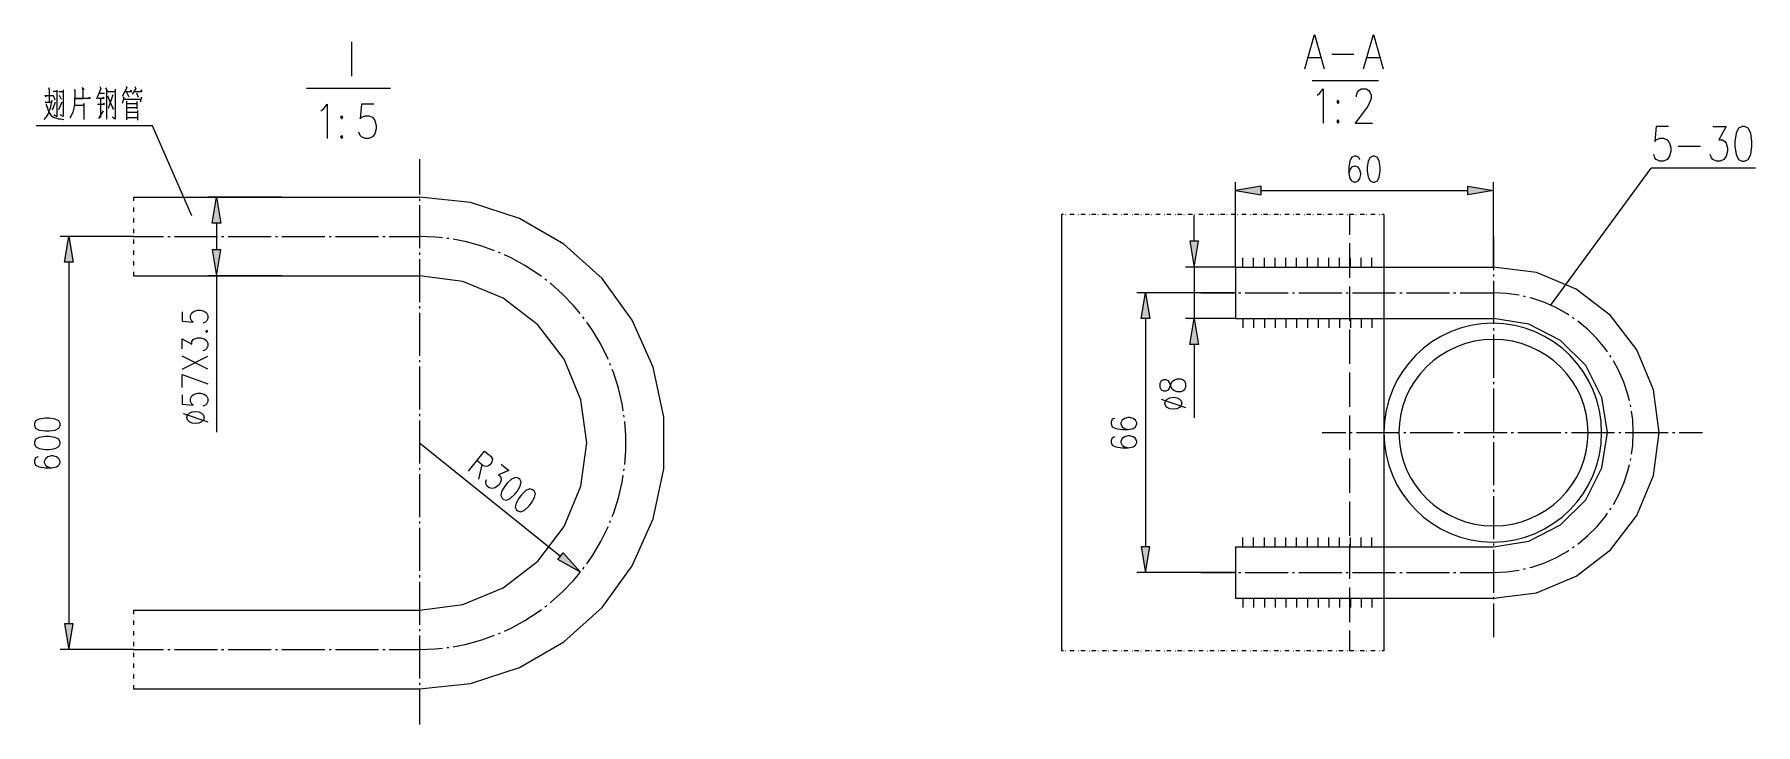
# Model space of a CAD drawing. Header units: millimetres. Extents: x 0 to 829, y 0 to 586.
# Drawn here: x 205.5 to 402.8, y 336 to 415.1 of the extents above; entities that cross this region are included whole.
import ezdxf

# ---------------------------------------------------------------- set-up
doc = ezdxf.new("R2010")
doc.units = ezdxf.units.MM

msp = doc.modelspace()

# ---------------------------------------------------------------- hatches: boundary and pattern name
h = msp.add_hatch(color=0)
h.dxf.hatch_style = 2
h.paths.add_polyline_path([(346.156139, 397.707556), (343.196333, 397.213667), (346.156139, 396.719778)])
h = msp.add_hatch(color=0)
h.dxf.hatch_style = 2
h.paths.add_polyline_path([(369.816944, 397.707556), (372.77675, 397.213667), (369.816944, 396.719778)])
h = msp.add_hatch(color=0)
h.dxf.hatch_style = 2
h.paths.add_polyline_path([(225.880083, 393.505972), (226.370444, 396.46225), (226.864333, 393.505972)])
h = msp.add_hatch(color=0)
h.dxf.hatch_style = 2
h.paths.add_polyline_path([(208.957333, 389.008056), (209.451222, 391.967861), (209.941583, 389.008056)])
h = msp.add_hatch(color=0)
h.dxf.hatch_style = 2
h.paths.add_polyline_path([(337.975222, 391.424583), (338.469111, 388.464778), (338.959472, 391.424583)])
h = msp.add_hatch(color=0)
h.dxf.hatch_style = 2
h.paths.add_polyline_path([(225.880083, 390.42975), (226.370444, 387.469944), (226.864333, 390.42975)])
h = msp.add_hatch(color=0)
h.dxf.hatch_style = 2
h.paths.add_polyline_path([(332.380167, 382.552222), (332.874056, 385.5085), (333.364417, 382.552222)])
h = msp.add_hatch(color=0)
h.dxf.hatch_style = 2
h.paths.add_polyline_path([(337.975222, 379.592417), (338.469111, 382.552222), (338.959472, 379.592417)])
h = msp.add_hatch(color=0)
h.dxf.hatch_style = 2
h.paths.add_polyline_path([(266.110861, 355.737583), (268.111111, 353.500972), (265.4935, 354.968528)])
h = msp.add_hatch(color=0)
h.dxf.hatch_style = 2
h.paths.add_polyline_path([(332.380167, 356.4255), (332.874056, 353.465694), (333.364417, 356.4255)])
h = msp.add_hatch(color=0)
h.dxf.hatch_style = 2
h.paths.add_polyline_path([(208.957333, 347.599), (209.451222, 344.642722), (209.941583, 347.599)])

# ---------------------------------------------------------------- linework, layer by layer
at = {"color": 0, "lineweight": 0}
for points in [[(351.130306, 411.1625), (352.255667, 415.106556), (353.381028, 411.1625)], [(357.889528, 411.1625), (359.014889, 415.106556), (360.143778, 411.1625)], [(241.913833, 410.312306), (241.913833, 414.256361)], [(351.550111, 412.478361), (352.961222, 412.478361)], [(354.227694, 412.852306), (356.764167, 412.852306)], [(358.312861, 412.478361), (359.720444, 412.478361)], [(207.108778, 409.024667), (207.196972, 408.788306), (207.196972, 407.370139)], [(207.641472, 408.59075), (208.085972, 408.59075)], [(208.085972, 408.710694), (208.085972, 405.673278), (207.729667, 405.909639)], [(208.290583, 408.551944), (208.823278, 408.551944)], [(208.795056, 408.7495), (208.795056, 405.712083), (208.4705, 405.909639)], [(210.065056, 408.788306), (210.156778, 408.671889), (210.096806, 407.133778), (210.036833, 406.661056), (209.916889, 406.188333), (209.77225, 405.870833), (209.564111, 405.514528)], [(211.723111, 407.804056), (211.839528, 407.920472), (211.8995, 407.76525), (210.156778, 407.76525), (211.102222, 407.76525), (211.102222, 408.869444), (210.982278, 409.024667), (211.218639, 408.788306)], [(212.993111, 409.144611), (213.113056, 408.90825), (212.640333, 407.684111)], [(213.64575, 408.985861), (213.762167, 408.788306), (213.762167, 405.398111)], [(213.793917, 408.710694), (213.793917, 408.551944), (214.739361, 408.551944)], [(214.767583, 408.830639), (214.767583, 405.398111), (214.414806, 405.634472)], [(216.012889, 409.183417), (216.101083, 408.985861), (215.568389, 408.001611)], [(215.864722, 408.551944), (216.690222, 408.551944), (216.573806, 408.710694), (216.485611, 408.551944)], [(216.069333, 408.513139), (216.337444, 407.962806)], [(217.018306, 409.144611), (217.134722, 408.90825), (216.721972, 408.276778)], [(216.930111, 408.551944), (217.815583, 408.551944), (217.787361, 408.7495), (217.667417, 408.551944)], [(236.699778, 408.961167), (246.323556, 408.961167)], [(352.005194, 409.846639), (359.575806, 409.846639)], [(352.552, 408.139194), (352.834222, 408.326167), (353.257556, 408.890611), (353.257556, 404.946556)], [(357.0605, 407.952222), (357.0605, 408.139194), (357.201611, 408.513139), (357.339194, 408.703639), (357.621417, 408.890611), (358.185861, 408.890611), (358.468083, 408.703639), (358.609194, 408.513139), (358.750306, 408.139194), (358.750306, 407.761722), (358.609194, 407.387778), (358.326972, 406.823333), (356.919389, 404.946556), (358.891417, 404.946556)], [(207.521528, 407.567694), (207.405111, 407.052639), (207.345139, 406.777472), (207.285167, 406.541111), (207.16875, 406.227139), (207.048806, 405.948444), (206.872417, 405.673278), (206.576083, 405.359306)], [(206.696028, 408.118028), (207.61325, 408.118028)], [(206.696028, 408.118028), (206.812444, 407.962806)], [(206.752472, 407.331333), (207.465083, 407.331333)], [(206.844194, 407.172583), (206.900639, 406.897417), (206.988833, 406.699861), (207.048806, 406.502306), (207.137, 406.30475), (207.256944, 406.068389), (207.405111, 405.870833), (207.5815, 405.712083), (207.789639, 405.595667), (208.054222, 405.514528), (208.262361, 405.436917), (208.498722, 405.436917), (208.88325, 405.359306)], [(207.5815, 406.4635), (207.906056, 407.331333)], [(207.669694, 408.156833), (207.849611, 407.6065)], [(208.290583, 406.502306), (208.675111, 407.370139)], [(208.350556, 408.156833), (208.558694, 407.684111)], [(210.185, 407.013833), (211.162194, 407.013833), (211.162194, 407.211389), (211.162194, 405.359306)], [(212.728528, 407.133778), (213.557556, 407.133778), (213.469361, 407.250194), (213.377639, 407.133778)], [(212.816722, 407.804056), (213.497583, 407.804056), (213.377639, 407.920472), (213.321194, 407.76525)], [(212.964889, 408.396722), (213.525806, 408.396722)], [(213.084833, 407.76525), (213.084833, 405.595667)], [(213.882111, 408.079222), (214.531222, 406.541111), (214.591194, 406.618722), (214.443028, 406.816278)], [(214.503, 408.199167), (213.970306, 406.618722)], [(215.684806, 407.962806), (215.744778, 407.842861), (215.568389, 407.211389)], [(215.716556, 407.684111), (217.755611, 407.684111)], [(216.069333, 407.44775), (216.069333, 405.3205)], [(216.101083, 406.738667), (217.254667, 406.738667)], [(216.129306, 407.211389), (217.254667, 407.211389)], [(217.194694, 408.435528), (217.402833, 407.920472)], [(217.254667, 407.408944), (217.254667, 406.579917)], [(217.787361, 407.920472), (217.639194, 407.331333)], [(238.34725, 406.364722), (238.629472, 406.551694), (239.049278, 407.116139), (239.049278, 403.172083)], [(244.404444, 407.116139), (242.993333, 407.116139), (242.852222, 405.422806), (242.993333, 405.613306), (243.416667, 405.800278), (243.84, 405.800278), (244.263333, 405.613306), (244.542028, 405.235833), (244.683139, 404.674917), (244.683139, 404.297444), (244.542028, 403.733), (244.263333, 403.359056), (243.84, 403.172083), (243.416667, 403.172083), (242.993333, 403.359056), (242.852222, 403.546028), (242.711111, 403.9235)], [(219.057361, 404.632583), (205.704722, 404.632583)], [(212.904917, 405.475722), (213.437611, 406.343556)], [(216.069333, 405.595667), (217.282889, 405.595667)], [(216.101083, 406.188333), (217.282889, 406.188333)], [(217.342861, 406.382361), (217.342861, 405.278167)], [(223.541167, 394.338528), (219.057361, 404.632583)], [(392.828639, 404.544389), (391.421056, 404.544389), (391.279944, 402.854583), (391.421056, 403.041556), (391.844389, 403.232056), (392.267722, 403.232056), (392.687528, 403.041556), (392.96975, 402.667611), (393.110861, 402.103167), (393.110861, 401.729222), (392.96975, 401.164778), (392.687528, 400.790833), (392.267722, 400.600333), (391.844389, 400.600333), (391.421056, 400.790833), (391.279944, 400.977806), (391.138833, 401.35175)], [(397.901583, 404.544389), (399.450278, 404.544389), (398.603611, 403.041556), (399.026944, 403.041556), (399.309167, 402.854583), (399.450278, 402.667611), (399.591389, 402.103167), (399.591389, 401.729222), (399.450278, 401.164778), (399.168056, 400.790833), (398.744722, 400.600333), (398.321389, 400.600333), (397.901583, 400.790833), (397.760472, 400.977806), (397.619361, 401.35175)], [(249.65025, 400.815528), (249.65025, 396.776222)], [(357.459139, 400.734389), (357.353306, 401.016611), (357.035806, 401.157722), (356.824139, 401.157722), (356.506639, 401.016611), (356.294972, 400.593278), (356.189139, 399.89125), (356.189139, 399.185694), (356.294972, 398.62125), (356.506639, 398.339028), (356.824139, 398.197917), (356.929972, 398.197917), (357.247472, 398.339028), (357.459139, 398.62125), (357.564972, 399.044583), (357.564972, 399.185694), (357.459139, 399.609028), (357.247472, 399.89125), (356.929972, 400.028833), (356.824139, 400.028833), (356.506639, 399.89125), (356.294972, 399.609028), (356.189139, 399.185694)], [(393.957528, 402.293667), (396.490472, 402.293667)], [(379.292556, 384.040944), (390.860139, 399.774833)], [(402.819306, 399.774833), (390.860139, 399.774833)], [(343.196333, 388.464778), (343.196333, 398.197917)], [(346.156139, 397.213667), (369.816944, 397.213667)], [(372.77675, 388.464778), (372.77675, 398.197917)], [(216.856028, 396.46225), (249.65025, 396.46225)], [(216.856028, 396.46225), (216.856028, 396.031861)], [(216.856028, 395.788444), (216.873667, 395.788444)], [(216.856028, 395.5415), (216.873667, 395.5415)], [(216.856028, 395.294556), (216.856028, 394.800667)], [(233.877556, 396.46225), (225.386194, 396.46225)], [(249.65025, 340.148333), (255.506361, 340.762167), (261.104944, 342.5825), (266.202583, 345.524667), (270.577028, 349.465194), (274.037778, 354.227694), (276.429611, 359.604028), (277.65375, 365.361361), (277.65375, 371.249222), (276.429611, 377.006556), (274.037778, 382.382889), (270.577028, 387.145389), (266.202583, 391.085917), (261.104944, 394.028083), (255.506361, 395.848417), (249.65025, 396.46225)], [(249.65025, 396.285861), (249.65025, 396.038917)], [(249.65025, 395.545028), (249.65025, 390.616722)], [(216.856028, 394.553722), (216.873667, 394.553722)], [(216.856028, 394.306778), (216.873667, 394.306778)], [(216.856028, 394.063361), (216.856028, 393.569472)], [(216.856028, 393.322528), (216.873667, 393.322528)], [(216.856028, 393.075583), (216.873667, 393.075583)], [(216.856028, 392.828639), (216.856028, 392.33475)], [(226.370444, 393.505972), (226.370444, 390.42975)], [(323.479583, 394.483167), (323.232639, 394.483167)], [(323.232639, 394.483167), (323.232639, 344.494556)], [(323.726528, 394.483167), (323.744167, 394.483167)], [(323.973472, 394.483167), (323.991111, 394.483167)], [(324.710778, 394.483167), (324.220417, 394.483167)], [(324.957722, 394.483167), (324.975361, 394.483167)], [(325.204667, 394.483167), (325.222306, 394.483167)], [(325.9455, 394.483167), (325.451611, 394.483167)], [(326.192444, 394.483167), (326.210083, 394.483167)], [(326.435861, 394.483167), (326.4535, 394.483167)], [(327.176694, 394.483167), (326.682806, 394.483167)], [(327.423639, 394.483167), (327.441278, 394.483167)], [(327.670583, 394.483167), (327.688222, 394.483167)], [(328.407889, 394.483167), (327.917528, 394.483167)], [(328.654833, 394.483167), (328.672472, 394.483167)], [(328.901778, 394.483167), (328.919417, 394.483167)], [(329.642611, 394.483167), (329.148722, 394.483167)], [(329.889556, 394.483167), (329.907194, 394.483167)], [(330.132972, 394.483167), (330.150611, 394.483167)], [(330.873806, 394.483167), (330.379917, 394.483167)], [(331.12075, 394.483167), (331.138389, 394.483167)], [(331.367694, 394.483167), (331.385333, 394.483167)], [(332.105, 394.483167), (331.614639, 394.483167)], [(332.351944, 394.483167), (332.369583, 394.483167)], [(332.598889, 394.483167), (332.616528, 394.483167)], [(333.339722, 394.483167), (332.845833, 394.483167)], [(333.586667, 394.483167), (333.604306, 394.483167)], [(333.830083, 394.483167), (333.847722, 394.483167)], [(334.570917, 394.483167), (334.077028, 394.483167)], [(334.817861, 394.483167), (334.8355, 394.483167)], [(335.064806, 394.483167), (335.082444, 394.483167)], [(335.802111, 394.483167), (335.31175, 394.483167)], [(336.049056, 394.483167), (336.066694, 394.483167)], [(336.296, 394.483167), (336.313639, 394.483167)], [(337.036833, 394.483167), (336.542944, 394.483167)], [(337.283778, 394.483167), (337.301417, 394.483167)], [(337.527194, 394.483167), (337.544833, 394.483167)], [(338.268028, 394.483167), (337.774139, 394.483167)], [(338.469111, 391.424583), (338.469111, 394.380861)], [(338.514972, 394.483167), (338.532611, 394.483167)], [(338.761917, 394.483167), (338.779556, 394.483167)], [(339.499222, 394.483167), (339.008861, 394.483167)], [(339.746167, 394.483167), (339.763806, 394.483167)], [(339.993111, 394.483167), (340.01075, 394.483167)], [(340.733944, 394.483167), (340.240056, 394.483167)], [(340.980889, 394.483167), (340.998528, 394.483167)], [(341.224306, 394.483167), (341.241944, 394.483167)], [(341.965139, 394.483167), (341.47125, 394.483167)], [(342.212083, 394.483167), (342.229722, 394.483167)], [(342.459028, 394.483167), (342.476667, 394.483167)], [(343.196333, 394.483167), (342.705972, 394.483167)], [(343.443278, 394.483167), (343.460917, 394.483167)], [(343.690222, 394.483167), (343.707861, 394.483167)], [(344.431056, 394.483167), (343.937167, 394.483167)], [(344.678, 394.483167), (344.695639, 394.483167)], [(344.921417, 394.483167), (344.939056, 394.483167)], [(345.66225, 394.483167), (345.168361, 394.483167)], [(345.909194, 394.483167), (345.926833, 394.483167)], [(346.156139, 394.483167), (346.173778, 394.483167)], [(346.893444, 394.483167), (346.403083, 394.483167)], [(347.140389, 394.483167), (347.158028, 394.483167)], [(347.387333, 394.483167), (347.404972, 394.483167)], [(348.128167, 394.483167), (347.634278, 394.483167)], [(348.375111, 394.483167), (348.39275, 394.483167)], [(348.618528, 394.483167), (348.636167, 394.483167)], [(349.359361, 394.483167), (348.865472, 394.483167)], [(349.606306, 394.483167), (349.623944, 394.483167)], [(349.85325, 394.483167), (349.870889, 394.483167)], [(350.590556, 394.483167), (350.100194, 394.483167)], [(350.8375, 394.483167), (350.855139, 394.483167)], [(351.084444, 394.483167), (351.102083, 394.483167)], [(351.825278, 394.483167), (351.331389, 394.483167)], [(352.072222, 394.483167), (352.089861, 394.483167)], [(352.319167, 394.483167), (352.336806, 394.483167)], [(353.056472, 394.483167), (352.562583, 394.483167)], [(353.303417, 394.483167), (353.321056, 394.483167)], [(353.550361, 394.483167), (353.568, 394.483167)], [(354.287667, 394.483167), (353.797306, 394.483167)], [(354.534611, 394.483167), (354.55225, 394.483167)], [(354.781556, 394.483167), (354.799194, 394.483167)], [(355.522389, 394.483167), (355.0285, 394.483167)], [(355.769333, 394.483167), (355.786972, 394.483167)], [(356.016278, 394.483167), (356.033917, 394.483167)], [(356.753583, 394.483167), (356.259694, 394.483167)], [(356.259694, 394.483167), (356.259694, 392.161889)], [(357.000528, 394.483167), (357.018167, 394.483167)], [(357.247472, 394.483167), (357.265111, 394.483167)], [(357.984778, 394.483167), (357.494417, 394.483167)], [(358.231722, 394.483167), (358.249361, 394.483167)], [(358.478667, 394.483167), (358.496306, 394.483167)], [(359.2195, 394.483167), (358.725611, 394.483167)], [(359.466444, 394.483167), (359.484083, 394.483167)], [(359.713389, 394.483167), (359.731028, 394.483167)], [(360.20375, 394.483167), (359.956806, 394.483167)], [(360.20375, 394.483167), (360.20375, 344.494556)], [(216.856028, 391.967861), (208.463444, 391.967861)], [(216.856028, 392.091333), (216.873667, 392.091333)], [(216.856028, 391.967861), (220.31325, 391.967861)], [(216.856028, 391.844389), (216.873667, 391.844389)], [(216.856028, 391.597444), (216.856028, 391.103556)], [(216.856028, 390.856611), (216.873667, 390.856611)], [(220.807139, 391.967861), (221.054083, 391.967861)], [(221.547972, 391.967861), (226.476278, 391.967861)], [(226.970167, 391.967861), (227.217111, 391.967861)], [(227.707472, 391.967861), (232.639306, 391.967861)], [(233.129667, 391.967861), (233.376611, 391.967861)], [(233.8705, 391.967861), (238.798806, 391.967861)], [(239.292694, 391.967861), (239.539639, 391.967861)], [(240.033528, 391.967861), (244.961833, 391.967861)], [(245.455722, 391.967861), (245.702667, 391.967861)], [(246.193028, 391.967861), (249.65025, 391.967861)], [(252.296083, 391.802056), (251.463528, 391.897306), (249.65025, 391.967861)], [(253.029861, 391.717389), (252.786444, 391.745611)], [(258.261556, 390.3345), (256.790472, 390.863667), (255.044222, 391.343444), (253.516694, 391.639778)], [(356.259694, 391.177639), (356.259694, 387.233583)], [(372.77675, 391.957278), (372.77675, 388.108472)], [(209.451222, 389.008056), (209.451222, 347.599)], [(216.856028, 390.609667), (216.873667, 390.609667)], [(216.856028, 390.36625), (216.856028, 389.872361)], [(216.856028, 389.625417), (216.873667, 389.625417)], [(216.856028, 389.378472), (216.873667, 389.378472)], [(216.856028, 389.131528), (216.856028, 388.637639)], [(249.65025, 390.122833), (249.65025, 389.875889)], [(249.65025, 389.382), (249.65025, 384.453694)], [(258.942417, 390.052278), (258.720167, 390.151056)], [(263.641417, 387.371167), (263.263944, 387.656917), (261.743472, 388.644694), (260.152444, 389.509), (259.393972, 389.847667)], [(344.046528, 388.464778), (344.046528, 389.519583)], [(345.277722, 388.464778), (345.277722, 389.519583)], [(346.512444, 388.464778), (346.512444, 389.519583)], [(347.743639, 388.464778), (347.743639, 389.519583)], [(348.974833, 388.464778), (348.974833, 389.519583)], [(350.209556, 388.464778), (350.209556, 389.519583)], [(351.44075, 388.464778), (351.44075, 389.519583)], [(352.671944, 388.464778), (352.671944, 389.519583)], [(353.906667, 388.464778), (353.906667, 389.519583)], [(355.137861, 388.464778), (355.137861, 389.519583)], [(356.369056, 388.464778), (356.369056, 389.519583)], [(357.603778, 388.464778), (357.603778, 389.519583)], [(358.834972, 388.464778), (358.834972, 389.519583)], [(216.856028, 388.394222), (216.873667, 388.394222)], [(216.856028, 388.147278), (216.873667, 388.147278)], [(216.856028, 387.900333), (216.856028, 387.469944)], [(216.856028, 387.469944), (249.65025, 387.469944)], [(233.877556, 387.469944), (225.386194, 387.469944)], [(226.370444, 387.469944), (226.370444, 369.548833)], [(249.65025, 349.137111), (254.613833, 349.793278), (259.235222, 351.705333), (263.203972, 354.753333), (266.248444, 358.722083), (268.164028, 363.343472), (268.816667, 368.303528), (268.164028, 373.267111), (266.248444, 377.8885), (263.203972, 381.85725), (259.235222, 384.901722), (254.613833, 386.817306), (249.65025, 387.469944)], [(264.230556, 386.923139), (264.033, 387.071306)], [(343.196333, 388.464778), (337.481333, 388.464778)], [(338.469111, 388.464778), (338.469111, 382.552222)], [(343.196333, 388.464778), (343.196333, 382.552222)], [(343.196333, 388.464778), (372.77675, 388.464778)], [(372.77675, 350.509417), (377.687417, 351.155), (382.262944, 353.052944), (386.196417, 356.069194), (389.212667, 359.999139), (391.107083, 364.574667), (391.752667, 369.488861), (391.107083, 374.399528), (389.212667, 378.978583), (386.196417, 382.908528), (382.262944, 385.924778), (377.687417, 387.819194), (372.77675, 388.464778)], [(372.77675, 387.618111), (372.77675, 387.371167)], [(372.77675, 386.877278), (372.77675, 381.948972)], [(268.079361, 383.123722), (267.317361, 384.048), (266.057944, 385.353278), (264.706806, 386.559778), (264.622139, 386.623278)], [(343.196333, 385.5085), (331.886278, 385.5085)], [(339.238167, 385.5085), (343.065806, 385.5085)], [(343.559694, 385.5085), (343.806639, 385.5085)], [(344.300528, 385.5085), (349.228833, 385.5085)], [(349.722722, 385.5085), (349.969667, 385.5085)], [(350.460028, 385.5085), (355.391861, 385.5085)], [(355.882222, 385.5085), (356.129167, 385.5085)], [(356.259694, 386.249333), (356.259694, 382.305278)], [(356.623056, 385.5085), (361.551361, 385.5085)], [(362.04525, 385.5085), (362.292194, 385.5085)], [(362.786083, 385.5085), (367.714389, 385.5085)], [(368.208278, 385.5085), (368.455222, 385.5085)], [(368.945583, 385.5085), (372.77675, 385.5085)], [(375.733028, 385.233333), (375.718917, 385.236861), (374.254889, 385.441472), (372.77675, 385.5085)], [(376.452694, 385.064), (376.212806, 385.120444)], [(381.419806, 382.964972), (381.208139, 383.109611), (379.916972, 383.829278), (378.562306, 384.425472), (377.15825, 384.898194), (376.932472, 384.951111)], [(222.426389, 383.31775), (222.426389, 382.259417), (223.696389, 382.153583), (223.555278, 382.259417), (223.414167, 382.576917), (223.414167, 382.894417), (223.555278, 383.211917), (223.8375, 383.420056), (224.257306, 383.525889), (224.539528, 383.525889), (224.962861, 383.420056), (225.245083, 383.211917), (225.386194, 382.894417), (225.386194, 382.576917), (225.245083, 382.259417), (225.103972, 382.153583), (224.82175, 382.04775)], [(249.65025, 383.959806), (249.65025, 383.712861)], [(249.65025, 383.2225), (249.65025, 378.290667)], [(225.103972, 381.098778), (225.245083, 380.992944), (225.386194, 381.098778), (225.245083, 381.204611)], [(268.5415, 382.545167), (268.470944, 382.651), (268.393333, 382.742722)], [(271.286111, 377.881444), (271.243778, 377.98375), (270.439444, 379.610056), (269.511639, 381.165806), (268.82725, 382.143)], [(332.874056, 382.552222), (332.874056, 356.4255)], [(343.196333, 382.552222), (337.481333, 382.552222)], [(343.196333, 382.552222), (372.77675, 382.552222)], [(344.046528, 382.552222), (344.046528, 381.497417)], [(345.277722, 382.552222), (345.277722, 381.497417)], [(346.512444, 382.552222), (346.512444, 381.497417)], [(347.743639, 382.552222), (347.743639, 381.497417)], [(348.974833, 382.552222), (348.974833, 381.497417)], [(350.209556, 382.552222), (350.209556, 381.497417)], [(351.44075, 382.552222), (351.44075, 381.497417)], [(352.671944, 382.552222), (352.671944, 381.497417)], [(353.906667, 382.552222), (353.906667, 381.497417)], [(355.137861, 382.552222), (355.137861, 381.497417)], [(356.259694, 381.3175), (356.259694, 377.373444)], [(356.369056, 382.552222), (356.369056, 381.497417)], [(357.603778, 382.552222), (357.603778, 381.497417)], [(358.834972, 382.552222), (358.834972, 381.497417)], [(372.77675, 356.4255), (376.812528, 357.064028), (380.453194, 358.919639), (383.342444, 361.808889), (385.198056, 365.449556), (385.840111, 369.488861), (385.198056, 373.524639), (383.342444, 377.165306), (380.453194, 380.054556), (376.812528, 381.910167), (372.77675, 382.552222)], [(372.77675, 381.455083), (372.77675, 381.208139)], [(382.030111, 382.545167), (381.829028, 382.686278)], [(385.843639, 378.731639), (385.561417, 379.140861), (384.615972, 380.280333), (383.568222, 381.328083), (382.435806, 382.266472)], [(222.426389, 379.091472), (222.426389, 380.252111), (223.555278, 379.617111), (223.555278, 379.934611), (223.696389, 380.146278), (223.8375, 380.252111), (224.257306, 380.357944), (224.539528, 380.357944), (224.962861, 380.252111), (225.245083, 380.040444), (225.386194, 379.722944), (225.386194, 379.408972), (225.245083, 379.091472), (225.103972, 378.985639), (224.82175, 378.879806)], [(338.469111, 379.592417), (338.469111, 371.178667)], [(372.77675, 380.71425), (372.77675, 375.785944)], [(225.386194, 376.766667), (222.426389, 378.244806)], [(222.426389, 376.766667), (225.386194, 378.244806)], [(249.65025, 377.800306), (249.65025, 377.553361)], [(249.65025, 377.059472), (249.65025, 372.131167)], [(271.561278, 377.197056), (271.469556, 377.422833)], [(386.259917, 378.121333), (386.122333, 378.322417)], [(388.355417, 373.150694), (388.186083, 373.870361), (387.713361, 375.274417), (387.117167, 376.629083), (386.520972, 377.701528)], [(222.426389, 374.653528), (222.426389, 376.131667), (225.386194, 375.076861)], [(273.007667, 371.986528), (272.880667, 372.8085), (272.467917, 374.575917), (271.921111, 376.304528), (271.744722, 376.738444)], [(356.259694, 376.389194), (356.259694, 372.445139)], [(372.77675, 375.292056), (372.77675, 375.048639)], [(222.426389, 373.810389), (222.426389, 372.752056), (223.696389, 372.646222), (223.555278, 372.752056), (223.414167, 373.069556), (223.414167, 373.387056), (223.555278, 373.704556), (223.8375, 373.916222), (224.257306, 374.018528), (224.539528, 374.018528), (224.962861, 373.916222), (225.245083, 373.704556), (225.386194, 373.387056), (225.386194, 373.069556), (225.245083, 372.752056), (225.103972, 372.646222), (224.82175, 372.540389)], [(334.666167, 373.327083), (337.481333, 372.374583)], [(372.77675, 374.55475), (372.77675, 369.622917)], [(222.5675, 371.69725), (225.386194, 370.74475)], [(249.65025, 371.637278), (249.65025, 371.390333)], [(273.120556, 371.25275), (273.08175, 371.499694)], [(329.353333, 371.12575), (329.071111, 371.019917), (328.93, 370.702417), (328.93, 370.49075), (329.071111, 370.17325), (329.494444, 369.961583), (330.196472, 369.85575), (330.902028, 369.85575), (331.462944, 369.961583), (331.745167, 370.17325), (331.886278, 370.49075), (331.886278, 370.596583), (331.745167, 370.914083), (331.462944, 371.12575), (331.043139, 371.231583), (330.902028, 371.231583), (330.478694, 371.12575), (330.196472, 370.914083), (330.055361, 370.596583), (330.055361, 370.49075), (330.196472, 370.17325), (330.478694, 369.961583), (330.902028, 369.85575)], [(356.259694, 371.460889), (356.259694, 367.516833)], [(388.52475, 372.431028), (388.468306, 372.670917)], [(388.591778, 367.033528), (388.729361, 368.010722), (388.796389, 369.488861), (388.729361, 370.967), (388.591778, 371.940667)], [(249.65025, 370.896444), (249.65025, 365.968139)], [(273.177, 365.844667), (273.296944, 367.396889), (273.296944, 369.210167), (273.177, 370.765917)], [(329.353333, 369.012611), (329.071111, 368.906778), (328.93, 368.589278), (328.93, 368.377611), (329.071111, 368.060111), (329.494444, 367.851972), (330.196472, 367.746139), (330.902028, 367.746139), (331.462944, 367.851972), (331.745167, 368.060111), (331.886278, 368.377611), (331.886278, 368.483444), (331.745167, 368.800944), (331.462944, 369.012611), (331.043139, 369.118444), (330.902028, 369.118444), (330.478694, 369.012611), (330.196472, 368.800944), (330.055361, 368.483444), (330.055361, 368.377611), (330.196472, 368.060111), (330.478694, 367.851972), (330.902028, 367.746139)], [(353.141139, 369.488861), (355.839889, 369.488861)], [(356.333778, 369.488861), (356.577194, 369.488861)], [(357.071083, 369.488861), (362.002917, 369.488861)], [(362.493278, 369.488861), (362.740222, 369.488861)], [(363.234111, 369.488861), (368.162417, 369.488861)], [(368.656306, 369.488861), (368.90325, 369.488861)], [(369.397139, 369.488861), (374.325444, 369.488861)], [(372.77675, 369.132556), (372.77675, 368.885611)], [(374.819333, 369.488861), (375.066278, 369.488861)], [(375.556639, 369.488861), (380.488472, 369.488861)], [(380.978833, 369.488861), (381.225778, 369.488861)], [(381.719667, 369.488861), (386.647972, 369.488861)], [(387.141861, 369.488861), (387.388806, 369.488861)], [(387.882694, 369.488861), (392.811, 369.488861)], [(393.304889, 369.488861), (393.551833, 369.488861)], [(394.042194, 369.488861), (396.740944, 369.488861)], [(249.65025, 368.303528), (265.803944, 355.353056)], [(255.252361, 365.075611), (257.104444, 367.382778), (257.845278, 366.786583), (258.004028, 366.479667), (258.0005, 366.303278), (257.90525, 366.017528), (257.728861, 365.798806), (257.471333, 365.643583), (257.298472, 365.60125), (256.963333, 365.689444), (256.2225, 366.285639)], [(372.77675, 368.391722), (372.77675, 363.463417)], [(205.9305, 366.719556), (205.648278, 366.613722), (205.507167, 366.296222), (205.507167, 366.088083), (205.648278, 365.770583), (206.068083, 365.558917), (206.773639, 365.453083), (207.479194, 365.453083), (208.040111, 365.558917), (208.322333, 365.770583), (208.463444, 366.088083), (208.463444, 366.190389), (208.322333, 366.507889), (208.040111, 366.719556), (207.620306, 366.825389), (207.479194, 366.825389), (207.055861, 366.719556), (206.773639, 366.507889), (206.632528, 366.190389), (206.632528, 366.088083), (206.773639, 365.770583), (207.055861, 365.558917), (207.479194, 365.453083)], [(249.65025, 365.47425), (249.65025, 365.227306)], [(256.801056, 365.819972), (256.405944, 364.151333)], [(258.998861, 365.862306), (259.9055, 365.135583), (258.706056, 364.652278), (258.953, 364.454722), (259.030611, 364.214833), (259.023556, 364.038444), (258.843639, 363.643333), (258.66725, 363.421083), (258.321528, 363.160028), (257.979333, 363.071833), (257.644194, 363.160028), (257.39725, 363.357583), (257.2385, 363.6645), (257.242028, 363.840889), (257.337278, 364.126639)], [(273.08175, 365.110889), (273.120556, 365.354306)], [(356.259694, 366.529056), (356.259694, 362.585)], [(386.520972, 361.272667), (387.117167, 362.345111), (387.713361, 363.699778), (388.186083, 365.103833), (388.355417, 365.827028)], [(388.468306, 366.306806), (388.52475, 366.543167)], [(249.65025, 364.736944), (249.65025, 359.805111)], [(271.744722, 359.872139), (271.921111, 360.306056), (272.467917, 362.034667), (272.880667, 363.798556), (273.007667, 364.624056)], [(356.259694, 361.60075), (356.259694, 357.656694)], [(372.77675, 362.969528), (372.77675, 362.722583)], [(372.77675, 362.228694), (372.77675, 357.300389)], [(249.65025, 359.311222), (249.65025, 359.067806)], [(271.469556, 359.184222), (271.561278, 359.413528)], [(382.435806, 356.707722), (383.568222, 357.649639), (384.615972, 358.693861), (385.561417, 359.833333), (385.843639, 360.246083)], [(386.122333, 360.651778), (386.259917, 360.856389)], [(249.65025, 358.573917), (249.65025, 353.645611)], [(268.82725, 354.467583), (269.511639, 355.44125), (270.439444, 357.000528), (271.243778, 358.626833), (271.286111, 358.729139)], [(344.046528, 356.4255), (344.046528, 357.476778)], [(345.277722, 356.4255), (345.277722, 357.476778)], [(346.512444, 356.4255), (346.512444, 357.476778)], [(347.743639, 356.4255), (347.743639, 357.476778)], [(348.974833, 356.4255), (348.974833, 357.476778)], [(350.209556, 356.4255), (350.209556, 357.476778)], [(351.44075, 356.4255), (351.44075, 357.476778)], [(352.671944, 356.4255), (352.671944, 357.476778)], [(353.906667, 356.4255), (353.906667, 357.476778)], [(355.137861, 356.4255), (355.137861, 357.476778)], [(356.369056, 356.4255), (356.369056, 357.476778)], [(357.603778, 356.4255), (357.603778, 357.476778)], [(358.834972, 356.4255), (358.834972, 357.476778)], [(343.196333, 356.4255), (343.196333, 350.509417)], [(343.196333, 356.4255), (372.77675, 356.4255)], [(356.259694, 356.672444), (356.259694, 352.728389)], [(372.77675, 356.8065), (372.77675, 356.559556)], [(372.77675, 356.069194), (372.77675, 351.137361)], [(376.932472, 354.023083), (377.15825, 354.079528), (378.562306, 354.548722), (379.916972, 355.144917), (381.208139, 355.864583), (381.419806, 356.01275)], [(381.829028, 356.291444), (382.030111, 356.429028)], [(264.622139, 349.987306), (264.706806, 350.050806), (266.057944, 351.257306), (267.317361, 352.562583), (268.079361, 353.486861)], [(268.393333, 353.867861), (268.470944, 353.959583), (268.5415, 354.061889)], [(343.196333, 353.465694), (331.886278, 353.465694)], [(339.238167, 353.465694), (343.065806, 353.465694)], [(343.559694, 353.465694), (343.806639, 353.465694)], [(344.300528, 353.465694), (349.228833, 353.465694)], [(349.722722, 353.465694), (349.969667, 353.465694)], [(350.460028, 353.465694), (355.391861, 353.465694)], [(355.882222, 353.465694), (356.129167, 353.465694)], [(356.623056, 353.465694), (361.551361, 353.465694)], [(362.04525, 353.465694), (362.292194, 353.465694)], [(362.786083, 353.465694), (367.714389, 353.465694)], [(368.208278, 353.465694), (368.455222, 353.465694)], [(368.945583, 353.465694), (372.77675, 353.465694)], [(372.77675, 353.465694), (374.254889, 353.53625), (375.718917, 353.740861), (375.733028, 353.740861)], [(376.212806, 353.85375), (376.452694, 353.910194)], [(249.65025, 353.151722), (249.65025, 352.904778)], [(249.65025, 352.410889), (249.65025, 347.482583)], [(356.259694, 351.740611), (356.259694, 347.796556)], [(264.033, 349.539278), (264.230556, 349.687444)], [(343.196333, 350.509417), (372.77675, 350.509417)], [(344.046528, 350.509417), (344.046528, 349.454611)], [(345.277722, 350.509417), (345.277722, 349.454611)], [(346.512444, 350.509417), (346.512444, 349.454611)], [(347.743639, 350.509417), (347.743639, 349.454611)], [(348.974833, 350.509417), (348.974833, 349.454611)], [(350.209556, 350.509417), (350.209556, 349.454611)], [(351.44075, 350.509417), (351.44075, 349.454611)], [(352.671944, 350.509417), (352.671944, 349.454611)], [(353.906667, 350.509417), (353.906667, 349.454611)], [(355.137861, 350.509417), (355.137861, 349.454611)], [(356.369056, 350.509417), (356.369056, 349.454611)], [(357.603778, 350.509417), (357.603778, 349.454611)], [(358.834972, 350.509417), (358.834972, 349.454611)], [(372.77675, 350.647), (372.77675, 350.400056)], [(372.77675, 349.906167), (372.77675, 346.060889)], [(216.856028, 349.137111), (216.856028, 348.71025)], [(216.856028, 349.137111), (249.65025, 349.137111)], [(216.856028, 348.463306), (216.873667, 348.463306)], [(216.856028, 348.216361), (216.873667, 348.216361)], [(216.856028, 347.969417), (216.856028, 347.479056)], [(259.393972, 346.759389), (260.152444, 347.098056), (261.743472, 347.965889), (263.263944, 348.950139), (263.641417, 349.239417)], [(216.856028, 347.232111), (216.873667, 347.232111)], [(216.856028, 346.985167), (216.873667, 346.985167)], [(216.856028, 346.738222), (216.856028, 346.244333)], [(216.856028, 345.997389), (216.873667, 345.997389)], [(216.856028, 345.750444), (216.873667, 345.750444)], [(216.856028, 345.507028), (216.856028, 345.013139)], [(249.65025, 346.988694), (249.65025, 346.74175)], [(249.65025, 346.251389), (249.65025, 341.319556)], [(253.516694, 344.970806), (255.044222, 345.263611), (256.790472, 345.746917), (258.261556, 346.272556)], [(258.720167, 346.459528), (258.942417, 346.558306)], [(356.259694, 346.812306), (356.259694, 344.494556)], [(216.856028, 344.642722), (208.463444, 344.642722)], [(216.856028, 344.766194), (216.873667, 344.766194)], [(216.856028, 344.642722), (220.31325, 344.642722)], [(216.856028, 344.51925), (216.873667, 344.51925)], [(216.856028, 344.272306), (216.856028, 343.781944)], [(216.856028, 343.535), (216.873667, 343.535)], [(220.807139, 344.642722), (221.054083, 344.642722)], [(221.547972, 344.642722), (226.476278, 344.642722)], [(226.970167, 344.642722), (227.217111, 344.642722)], [(227.707472, 344.642722), (232.639306, 344.642722)], [(233.129667, 344.642722), (233.376611, 344.642722)], [(233.8705, 344.642722), (238.798806, 344.642722)], [(239.292694, 344.642722), (239.539639, 344.642722)], [(240.033528, 344.642722), (244.961833, 344.642722)], [(245.455722, 344.642722), (245.702667, 344.642722)], [(246.193028, 344.642722), (249.65025, 344.642722)], [(249.65025, 344.642722), (251.463528, 344.713278), (252.296083, 344.808528)], [(252.786444, 344.864972), (253.029861, 344.893194)], [(323.479583, 344.494556), (323.232639, 344.494556)], [(323.726528, 344.494556), (323.744167, 344.494556)], [(323.973472, 344.494556), (323.991111, 344.494556)], [(324.710778, 344.494556), (324.220417, 344.494556)], [(324.957722, 344.494556), (324.975361, 344.494556)], [(325.204667, 344.494556), (325.222306, 344.494556)], [(325.9455, 344.494556), (325.451611, 344.494556)], [(326.192444, 344.494556), (326.210083, 344.494556)], [(326.435861, 344.494556), (326.4535, 344.494556)], [(327.176694, 344.494556), (326.682806, 344.494556)], [(327.423639, 344.494556), (327.441278, 344.494556)], [(327.670583, 344.494556), (327.688222, 344.494556)], [(328.407889, 344.494556), (327.917528, 344.494556)], [(328.654833, 344.494556), (328.672472, 344.494556)], [(328.901778, 344.494556), (328.919417, 344.494556)], [(329.642611, 344.494556), (329.148722, 344.494556)], [(329.889556, 344.494556), (329.907194, 344.494556)], [(330.132972, 344.494556), (330.150611, 344.494556)], [(330.873806, 344.494556), (330.379917, 344.494556)], [(331.12075, 344.494556), (331.138389, 344.494556)], [(331.367694, 344.494556), (331.385333, 344.494556)], [(332.105, 344.494556), (331.614639, 344.494556)], [(332.351944, 344.494556), (332.369583, 344.494556)], [(332.598889, 344.494556), (332.616528, 344.494556)], [(333.339722, 344.494556), (332.845833, 344.494556)], [(333.586667, 344.494556), (333.604306, 344.494556)], [(333.830083, 344.494556), (333.847722, 344.494556)], [(334.570917, 344.494556), (334.077028, 344.494556)], [(334.817861, 344.494556), (334.8355, 344.494556)], [(335.064806, 344.494556), (335.082444, 344.494556)], [(335.802111, 344.494556), (335.31175, 344.494556)], [(336.049056, 344.494556), (336.066694, 344.494556)], [(336.296, 344.494556), (336.313639, 344.494556)], [(337.036833, 344.494556), (336.542944, 344.494556)], [(337.283778, 344.494556), (337.301417, 344.494556)], [(337.527194, 344.494556), (337.544833, 344.494556)], [(338.268028, 344.494556), (337.774139, 344.494556)], [(338.514972, 344.494556), (338.532611, 344.494556)], [(338.761917, 344.494556), (338.779556, 344.494556)], [(339.499222, 344.494556), (339.008861, 344.494556)], [(339.746167, 344.494556), (339.763806, 344.494556)], [(339.993111, 344.494556), (340.01075, 344.494556)], [(340.733944, 344.494556), (340.240056, 344.494556)], [(340.980889, 344.494556), (340.998528, 344.494556)], [(341.224306, 344.494556), (341.241944, 344.494556)], [(341.965139, 344.494556), (341.47125, 344.494556)], [(342.212083, 344.494556), (342.229722, 344.494556)], [(342.459028, 344.494556), (342.476667, 344.494556)], [(343.196333, 344.494556), (342.705972, 344.494556)], [(343.443278, 344.494556), (343.460917, 344.494556)], [(343.690222, 344.494556), (343.707861, 344.494556)], [(344.431056, 344.494556), (343.937167, 344.494556)], [(344.678, 344.494556), (344.695639, 344.494556)], [(344.921417, 344.494556), (344.939056, 344.494556)], [(345.66225, 344.494556), (345.168361, 344.494556)], [(345.909194, 344.494556), (345.926833, 344.494556)], [(346.156139, 344.494556), (346.173778, 344.494556)], [(346.893444, 344.494556), (346.403083, 344.494556)], [(347.140389, 344.494556), (347.158028, 344.494556)], [(347.387333, 344.494556), (347.404972, 344.494556)], [(348.128167, 344.494556), (347.634278, 344.494556)], [(348.375111, 344.494556), (348.39275, 344.494556)], [(348.618528, 344.494556), (348.636167, 344.494556)], [(349.359361, 344.494556), (348.865472, 344.494556)], [(349.606306, 344.494556), (349.623944, 344.494556)], [(349.85325, 344.494556), (349.870889, 344.494556)], [(350.590556, 344.494556), (350.100194, 344.494556)], [(350.8375, 344.494556), (350.855139, 344.494556)], [(351.084444, 344.494556), (351.102083, 344.494556)], [(351.825278, 344.494556), (351.331389, 344.494556)], [(352.072222, 344.494556), (352.089861, 344.494556)], [(352.319167, 344.494556), (352.336806, 344.494556)], [(353.056472, 344.494556), (352.562583, 344.494556)], [(353.303417, 344.494556), (353.321056, 344.494556)], [(353.550361, 344.494556), (353.568, 344.494556)], [(354.287667, 344.494556), (353.797306, 344.494556)], [(354.534611, 344.494556), (354.55225, 344.494556)], [(354.781556, 344.494556), (354.799194, 344.494556)], [(355.522389, 344.494556), (355.0285, 344.494556)], [(355.769333, 344.494556), (355.786972, 344.494556)], [(356.016278, 344.494556), (356.033917, 344.494556)], [(356.753583, 344.494556), (356.259694, 344.494556)], [(357.000528, 344.494556), (357.018167, 344.494556)], [(357.247472, 344.494556), (357.265111, 344.494556)], [(357.984778, 344.494556), (357.494417, 344.494556)], [(358.231722, 344.494556), (358.249361, 344.494556)], [(358.478667, 344.494556), (358.496306, 344.494556)], [(359.2195, 344.494556), (358.725611, 344.494556)], [(359.466444, 344.494556), (359.484083, 344.494556)], [(359.713389, 344.494556), (359.731028, 344.494556)], [(360.20375, 344.494556), (359.956806, 344.494556)], [(216.856028, 343.288056), (216.873667, 343.288056)], [(216.856028, 343.041111), (216.856028, 342.547222)], [(216.856028, 342.300278), (216.873667, 342.300278)], [(216.856028, 342.053333), (216.873667, 342.053333)], [(216.856028, 341.809917), (216.856028, 341.316028)], [(216.856028, 341.069083), (216.873667, 341.069083)], [(216.856028, 340.822139), (216.873667, 340.822139)], [(216.856028, 340.575194), (216.856028, 340.148333)], [(216.856028, 340.148333), (249.65025, 340.148333)], [(249.65025, 340.825667), (249.65025, 340.58225)], [(249.65025, 340.088361), (249.65025, 336.049056)]]:
    msp.add_lwpolyline(points, dxfattribs=at)
for points in [[(354.947361, 407.57475), (354.80625, 407.387778), (354.947361, 407.200806), (355.088472, 407.387778)], [(240.742611, 405.800278), (240.6015, 405.613306), (240.742611, 405.422806), (240.880194, 405.613306)], [(354.947361, 405.3205), (354.80625, 405.133528), (354.947361, 404.946556), (355.088472, 405.133528)], [(401.281194, 404.544389), (400.857861, 404.357417), (400.575639, 403.792972), (400.434528, 402.854583), (400.434528, 402.293667), (400.575639, 401.35175), (400.857861, 400.790833), (401.281194, 400.600333), (401.563417, 400.600333), (401.983222, 400.790833), (402.265444, 401.35175), (402.406556, 402.293667), (402.406556, 402.854583), (402.265444, 403.792972), (401.983222, 404.357417), (401.563417, 404.544389)], [(240.742611, 403.546028), (240.6015, 403.359056), (240.742611, 403.172083), (240.880194, 403.359056)], [(358.937278, 401.157722), (358.619778, 401.016611), (358.408111, 400.593278), (358.302278, 399.89125), (358.302278, 399.467917), (358.408111, 398.762361), (358.619778, 398.339028), (358.937278, 398.197917), (359.148944, 398.197917), (359.466444, 398.339028), (359.678111, 398.762361), (359.783944, 399.467917), (359.783944, 399.89125), (359.678111, 400.593278), (359.466444, 401.016611), (359.148944, 401.157722)], [(346.156139, 397.707556), (343.196333, 397.213667), (346.156139, 396.719778)], [(369.816944, 397.707556), (372.77675, 397.213667), (369.816944, 396.719778)], [(225.880083, 393.505972), (226.370444, 396.46225), (226.864333, 393.505972)], [(208.957333, 389.008056), (209.451222, 391.967861), (209.941583, 389.008056)], [(337.975222, 391.424583), (338.469111, 388.464778), (338.959472, 391.424583)], [(225.880083, 390.42975), (226.370444, 387.469944), (226.864333, 390.42975)], [(332.380167, 382.552222), (332.874056, 385.5085), (333.364417, 382.552222)], [(337.975222, 379.592417), (338.469111, 382.552222), (338.959472, 379.592417)], [(334.525056, 374.699389), (334.666167, 374.381889), (334.948389, 374.276056), (335.227083, 374.276056), (335.509306, 374.381889), (335.650417, 374.593556), (335.791528, 375.016889), (335.932639, 375.334389), (336.214861, 375.542528), (336.497083, 375.648361), (336.916889, 375.648361), (337.199111, 375.542528), (337.340222, 375.436694), (337.481333, 375.122722), (337.481333, 374.699389), (337.340222, 374.381889), (337.199111, 374.276056), (336.916889, 374.170222), (336.497083, 374.170222), (336.214861, 374.276056), (335.932639, 374.487722), (335.791528, 374.805222), (335.650417, 375.228556), (335.509306, 375.436694), (335.227083, 375.542528), (334.948389, 375.542528), (334.666167, 375.436694), (334.525056, 375.122722)], [(205.507167, 370.310833), (205.648278, 369.993333), (206.068083, 369.785194), (206.773639, 369.679361), (207.196972, 369.679361), (207.899, 369.785194), (208.322333, 369.993333), (208.463444, 370.310833), (208.463444, 370.5225), (208.322333, 370.84), (207.899, 371.051667), (207.196972, 371.1575), (206.773639, 371.1575), (206.068083, 371.051667), (205.648278, 370.84), (205.507167, 370.5225)], [(205.507167, 368.197694), (205.648278, 367.883722), (206.068083, 367.672056), (206.773639, 367.566222), (207.196972, 367.566222), (207.899, 367.672056), (208.322333, 367.883722), (208.463444, 368.197694), (208.463444, 368.409361), (208.322333, 368.726861), (207.899, 368.938528), (207.196972, 369.044361), (206.773639, 369.044361), (206.068083, 368.938528), (205.648278, 368.726861), (205.507167, 368.409361)], [(260.977944, 364.278333), (260.642806, 364.366528), (260.212417, 364.168972), (259.690306, 363.685667), (259.425722, 363.354056), (259.065889, 362.740222), (258.967111, 362.278083), (259.125861, 361.971167), (259.291667, 361.837111), (259.626806, 361.748917), (260.057194, 361.946472), (260.579306, 362.429778), (260.843889, 362.757861), (261.200194, 363.375222), (261.3025, 363.837361), (261.14375, 364.144278)], [(262.625417, 362.955417), (262.290278, 363.043611), (261.859889, 362.846056), (261.337778, 362.36275), (261.073194, 362.034667), (260.716889, 361.417306), (260.614583, 360.955167), (260.776861, 360.64825), (260.939139, 360.514194), (261.274278, 360.426), (261.704667, 360.623556), (262.226778, 361.106861), (262.491361, 361.438472), (262.851194, 362.052306), (262.949972, 362.514444), (262.791222, 362.821361)], [(266.110861, 355.737583), (268.111111, 353.500972), (265.4935, 354.968528)], [(332.380167, 356.4255), (332.874056, 353.465694), (333.364417, 356.4255)], [(208.957333, 347.599), (209.451222, 344.642722), (209.941583, 347.599)]]:
    msp.add_lwpolyline(points, close=True, dxfattribs=at)
for centre, major_axis, ratio in [((372.688556, 369.488861), (0, 12.527139), 0.996621), ((372.774986, 369.487097), (10.846153, 0), 0.984713), ((336.071986, 372.849069), (0.986014, 0), 0.695886), ((223.976847, 371.221), (0.986014, 0), 0.697674)]:
    msp.add_ellipse(centre, major_axis=major_axis, ratio=ratio, start_param=0, end_param=6.283185, dxfattribs=at)

doc.saveas('drawing.dxf')
